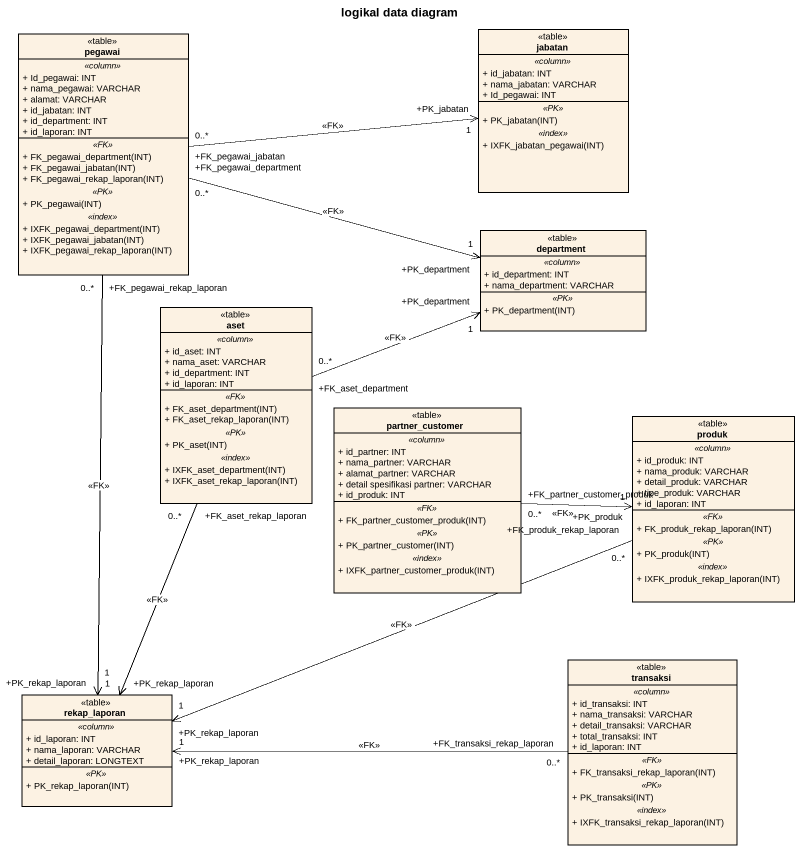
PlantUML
@startuml
title logikal data diagram
hide circle
hide empty members
skinparam classAttributeIconSize 0
class pegawai <<table>> {
  .. <<column>> ..
  + Id_pegawai: INT
  + nama_pegawai: VARCHAR
  + alamat: VARCHAR
  + id_jabatan: INT
  + id_department: INT
  + id_laporan: INT
  .. <<FK>> ..
  + FK_pegawai_department(INT)
  + FK_pegawai_jabatan(INT)
  + FK_pegawai_rekap_laporan(INT)
  .. <<PK>> ..
  + PK_pegawai(INT)
  .. <<index>> ..
  + IXFK_pegawai_department(INT)
  + IXFK_pegawai_jabatan(INT)
  + IXFK_pegawai_rekap_laporan(INT)
}
class jabatan <<table>> {
  .. <<column>> ..
  + id_jabatan: INT
  + nama_jabatan: VARCHAR
  + Id_pegawai: INT
  .. <<PK>> ..
  + PK_jabatan(INT)
  .. <<index>> ..
  + IXFK_jabatan_pegawai(INT)
}
class department <<table>> {
  .. <<column>> ..
  + id_department: INT
  + nama_department: VARCHAR
  .. <<PK>> ..
  + PK_department(INT)
}
class aset <<table>> {
  .. <<column>> ..
  + id_aset: INT
  + nama_aset: VARCHAR
  + id_department: INT
  + id_laporan: INT
  .. <<FK>> ..
  + FK_aset_department(INT)
  + FK_aset_rekap_laporan(INT)
  .. <<PK>> ..
  + PK_aset(INT)
  .. <<index>> ..
  + IXFK_aset_department(INT)
  + IXFK_aset_rekap_laporan(INT)
}
class partner_customer <<table>> {
  .. <<column>> ..
  + id_partner: INT
  + nama_partner: VARCHAR
  + alamat_partner: VARCHAR
  + detail spesifikasi partner: VARCHAR
  + id_produk: INT
  .. <<FK>> ..
  + FK_partner_customer_produk(INT)
  .. <<PK>> ..
  + PK_partner_customer(INT)
  .. <<index>> ..
  + IXFK_partner_customer_produk(INT)
}
class produk <<table>> {
  .. <<column>> ..
  + id_produk: INT
  + nama_produk: VARCHAR
  + detail_produk: VARCHAR
  + tipe_produk: VARCHAR
  + id_laporan: INT
  .. <<FK>> ..
  + FK_produk_rekap_laporan(INT)
  .. <<PK>> ..
  + PK_produk(INT)
  .. <<index>> ..
  + IXFK_produk_rekap_laporan(INT)
}
class transaksi <<table>> {
  .. <<column>> ..
  + id_transaksi: INT
  + nama_transaksi: VARCHAR
  + detail_transaksi: VARCHAR
  + total_transaksi: INT
  + id_laporan: INT
  .. <<FK>> ..
  + FK_transaksi_rekap_laporan(INT)
  .. <<PK>> ..
  + PK_transaksi(INT)
  .. <<index>> ..
  + IXFK_transaksi_rekap_laporan(INT)
}
class rekap_laporan <<table>> {
  .. <<column>> ..
  + id_laporan: INT
  + nama_laporan: VARCHAR
  + detail_laporan: LONGTEXT
  .. <<PK>> ..
  + PK_rekap_laporan(INT)
}
pegawai "+FK_pegawai_jabatan\n0..*" -right-> "+PK_jabatan\n1" jabatan : <<FK>>
pegawai "+FK_pegawai_department\n0..*" -right-> "+PK_department\n1" department : <<FK>>
pegawai "+FK_pegawai_rekap_laporan\n0..*" --> "+PK_rekap_laporan\n1" rekap_laporan : <<FK>>
aset "+FK_aset_department\n0..*" -right-> "+PK_department\n1" department : <<FK>>
aset "+FK_aset_rekap_laporan\n0..*" --> "+PK_rekap_laporan\n1" rekap_laporan : <<FK>>
partner_customer "+FK_partner_customer_produk\n0..*" -right-> "+PK_produk\n1" produk : <<FK>>
produk "+FK_produk_rekap_laporan\n0..*" -left-> "+PK_rekap_laporan\n1" rekap_laporan : <<FK>>
transaksi "+FK_transaksi_rekap_laporan\n0..*" -left-> "+PK_rekap_laporan\n1" rekap_laporan : <<FK>>
@enduml
